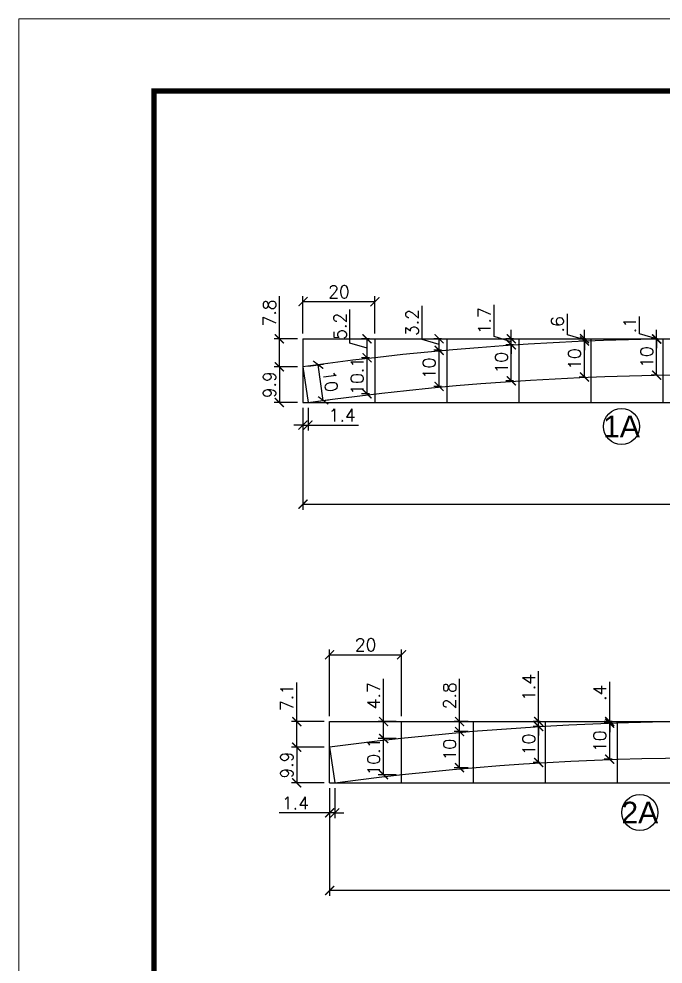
# Model space of a CAD drawing. Extents: x 2582 to 128055, y -26396 to 2611.
# Drawn here: x 2582 to 2940, y -2899 to -2374 of the extents above; entities that cross this region are included whole.
import ezdxf
from ezdxf.enums import TextEntityAlignment as Align

# ---------------------------------------------------------------- set-up
doc = ezdxf.new("R2010")
doc.units = 0
doc.header["$PDMODE"] = 35
doc.linetypes.add('DASHED', pattern=[0.75, 0.5, -0.25])
for name, color, linetype in [('220', 4, 'Continuous'), ('COTA', 241, 'Continuous'), ('Painéis', 200, 'Continuous'), ('Romaneio', 10, 'Continuous')]:
    doc.layers.add(name, color=color, linetype=linetype)
doc.layers.add('Folhas', color=255, linetype='Continuous', lineweight=9)
doc.layers.add('SARRAFO DE PRESSAO', color=251, linetype='DASHED', lineweight=9)
doc.styles.add('ARIAL', font='arial.ttf')
doc.styles.add('Romans', font='romans.shx')
doc.dimstyles.new('Cota Seção (2x)', dxfattribs={"dimtxt": 7, "dimasz": 5, "dimexe": 3, "dimexo": 3, "dimgap": 2, "dimtad": 3, "dimdec": 1, "dimlfac": 0.5, "dimzin": 12, "dimdsep": 46, "dimtxsty": 'Romans', "dimblk": 'ARCHTICK', "dimcen": 0, "dimclrd": 4, "dimclre": 4, "dimclrt": 1, "dimadec": 1, "dimazin": 3, "dimtfac": 1, "dimtdec": 1, "dimtmove": 0, "dimatfit": 3, "dimldrblk": 'OBLIQUE', "dimfxl": 1, "dimtolj": 1, "dimtzin": 12, "dimarcsym": 0})

# ---------------------------------------------------------------- blocks, each defined once
blk = doc.blocks.new('9999999999')
at = {"layer": 'Folhas'}
blk.add_lwpolyline([(98138.98, 34190.21), (99623.98, 34190.21), (99623.98, 35240.21), (98138.98, 35240.21)], close=True, dxfattribs=at)
at = {"layer": 'Folhas', "color": 30, "const_width": 3}
blk.add_lwpolyline([(98213.98, 34230.21), (99583.98, 34230.21), (99583.98, 35200.21), (98213.98, 35200.21)], close=True, dxfattribs=at)
blk = doc.blocks.new('_ArchTick')
at = {"color": 0, "linetype": 'ByBlock', "const_width": 0.15}
blk.add_lwpolyline([(-0.5, -0.5), (0.5, 0.5)], dxfattribs=at)
blk = doc.blocks.new('*D564')
at = {"layer": 'COTA', "color": 4, "linetype": 'ByBlock', "lineweight": -2, "transparency": 16777216}
for p, q in [((2726.38, -2552.16), (2726.38, -2528.49)), ((2736.48, -2552.16), (2723.38, -2552.16)), ((2726.38, -2567.78), (2726.38, -2552.16))]:
    blk.add_line(p, q, dxfattribs=at)
at = {"layer": 'COTA', "color": 4, "lineweight": -2, "transparency": 16777216}
blk.add_line((2736.48, -2567.78), (2723.38, -2567.78), dxfattribs=at)
at = {"layer": 'Defpoints', "color": 0, "linetype": 'ByBlock', "transparency": 16777216}
for p in [(2726.38, -2552.16), (2739.48, -2552.16), (2739.48, -2567.78)]:
    blk.add_point(p, dxfattribs=at)
at = {"layer": 'COTA', "color": 4, "linetype": 'ByBlock', "lineweight": -2, "transparency": 16777216, "xscale": 5, "yscale": 5, "zscale": 5}
for p, rotation in [((2726.38, -2552.16), 90), ((2726.38, -2567.78), 270)]:
    blk.add_blockref('_ArchTick', p, dxfattribs=dict(at, rotation=rotation))
at = {"layer": 'COTA', "color": 1, "linetype": 'ByBlock', "transparency": 16777216, "insert": (2720.88, -2537.83), "char_height": 7, "attachment_point": 5, "rotation": 90, "style": 'Romans'}
blk.add_mtext('\\A1;7.8', dxfattribs=at)
blk = doc.blocks.new('_Oblique')
at = {"color": 0, "linetype": 'ByBlock', "lineweight": -2}
blk.add_line((-0.5, -0.5), (0.5, 0.5), dxfattribs=at)
blk = doc.blocks.new('*D565')
at = {"layer": 'COTA', "color": 4, "lineweight": -2, "transparency": 16777216}
blk.add_line((2736.48, -2567.78), (2723.38, -2567.78), dxfattribs=at)
at = {"layer": 'COTA', "color": 4, "linetype": 'ByBlock', "lineweight": -2, "transparency": 16777216}
for p, q in [((2726.38, -2567.78), (2726.38, -2587.58)), ((2736.48, -2587.58), (2723.38, -2587.58))]:
    blk.add_line(p, q, dxfattribs=at)
at = {"layer": 'Defpoints', "color": 0, "linetype": 'ByBlock', "transparency": 16777216}
for p in [(2739.48, -2567.78), (2726.38, -2587.58), (2739.48, -2587.58)]:
    blk.add_point(p, dxfattribs=at)
at = {"layer": 'COTA', "color": 4, "linetype": 'ByBlock', "lineweight": -2, "transparency": 16777216, "xscale": 5, "yscale": 5, "zscale": 5}
for p, rotation in [((2726.38, -2567.78), 90), ((2726.38, -2587.58), 270)]:
    blk.add_blockref('_ArchTick', p, dxfattribs=dict(at, rotation=rotation))
at = {"layer": 'COTA', "color": 1, "linetype": 'ByBlock', "transparency": 16777216, "insert": (2720.88, -2577.68), "char_height": 7, "attachment_point": 5, "rotation": 90, "style": 'Romans'}
blk.add_mtext('\\A1;9.9', dxfattribs=at)
blk = doc.blocks.new('*D561')
at = {"layer": 'COTA', "color": 4, "linetype": 'ByBlock', "lineweight": -2, "transparency": 16777216}
for p, q in [((2742.45, -2567.36), (2750.91, -2566.17)), ((2750.72, -2586.39), (2747.94, -2566.59))]:
    blk.add_line(p, q, dxfattribs=at)
at = {"layer": 'COTA', "color": 4, "lineweight": -2, "transparency": 16777216}
blk.add_line((2745.24, -2587.16), (2753.69, -2585.98), dxfattribs=at)
at = {"layer": 'Defpoints', "color": 0, "linetype": 'ByBlock', "transparency": 16777216}
for p in [(2747.94, -2566.59), (2739.48, -2567.78), (2742.27, -2587.58)]:
    blk.add_point(p, dxfattribs=at)
at = {"layer": 'COTA', "color": 4, "linetype": 'ByBlock', "lineweight": -2, "transparency": 16777216, "xscale": 5, "yscale": 5, "zscale": 5}
for p, rotation in [((2747.94, -2566.59), 98.00719702155554), ((2750.72, -2586.39), 278.0071970215556)]:
    blk.add_blockref('_ArchTick', p, dxfattribs=dict(at, rotation=rotation))
at = {"layer": 'COTA', "color": 1, "linetype": 'ByBlock', "transparency": 16777216, "insert": (2754.78, -2575.72), "char_height": 7, "attachment_point": 5, "rotation": 278.0072, "style": 'Romans'}
blk.add_mtext('\\A1;10', dxfattribs=at)
blk = doc.blocks.new('*D540')
at = {"layer": 'COTA', "color": 4, "linetype": 'ByBlock', "lineweight": -2, "transparency": 16777216}
for p, q in [((2776.48, -2562.65), (2772.07, -2562.65)), ((2775.07, -2582.79), (2775.07, -2562.65))]:
    blk.add_line(p, q, dxfattribs=at)
at = {"layer": 'COTA', "color": 4, "lineweight": -2, "transparency": 16777216}
blk.add_line((2776.48, -2582.79), (2772.07, -2582.79), dxfattribs=at)
at = {"layer": 'Defpoints', "color": 0, "linetype": 'ByBlock', "transparency": 16777216}
for p in [(2775.07, -2562.65), (2779.48, -2562.65), (2779.48, -2582.79)]:
    blk.add_point(p, dxfattribs=at)
at = {"layer": 'COTA', "color": 4, "linetype": 'ByBlock', "lineweight": -2, "transparency": 16777216, "xscale": 5, "yscale": 5, "zscale": 5}
for p, rotation in [((2775.07, -2562.65), 90), ((2775.07, -2582.79), 270)]:
    blk.add_blockref('_ArchTick', p, dxfattribs=dict(at, rotation=rotation))
at = {"layer": 'COTA', "color": 1, "linetype": 'ByBlock', "transparency": 16777216, "insert": (2769.57, -2572.72), "char_height": 7, "attachment_point": 5, "rotation": 90, "style": 'Romans'}
blk.add_mtext('\\A1;10.1', dxfattribs=at)
blk = doc.blocks.new('*D541')
at = {"layer": 'COTA', "color": 4, "linetype": 'ByBlock', "lineweight": -2, "transparency": 16777216}
for p, q in [((2765.57, -2554.56), (2765.57, -2535.89)), ((2775.07, -2557.41), (2765.57, -2554.56)), ((2776.48, -2552.16), (2772.07, -2552.16)), ((2775.07, -2562.65), (2775.07, -2552.16))]:
    blk.add_line(p, q, dxfattribs=at)
at = {"layer": 'COTA', "color": 4, "lineweight": -2, "transparency": 16777216}
blk.add_line((2776.48, -2562.65), (2772.07, -2562.65), dxfattribs=at)
at = {"layer": 'Defpoints', "color": 0, "linetype": 'ByBlock', "transparency": 16777216}
for p in [(2775.07, -2552.16), (2779.48, -2552.16), (2779.48, -2562.65)]:
    blk.add_point(p, dxfattribs=at)
at = {"layer": 'COTA', "color": 4, "linetype": 'ByBlock', "lineweight": -2, "transparency": 16777216, "xscale": 5, "yscale": 5, "zscale": 5}
for p, rotation in [((2775.07, -2552.16), 90), ((2775.07, -2562.65), 270)]:
    blk.add_blockref('_ArchTick', p, dxfattribs=dict(at, rotation=rotation))
at = {"layer": 'COTA', "color": 1, "linetype": 'ByBlock', "transparency": 16777216, "insert": (2760.07, -2545.22), "char_height": 7, "attachment_point": 5, "rotation": 90, "style": 'Romans'}
blk.add_mtext('\\A1;5.2', dxfattribs=at)
blk = doc.blocks.new('*D542')
at = {"layer": 'COTA', "color": 4, "linetype": 'ByBlock', "lineweight": -2, "transparency": 16777216}
for p, q in [((2816.48, -2558.55), (2812.12, -2558.55)), ((2815.12, -2578.64), (2815.12, -2558.55))]:
    blk.add_line(p, q, dxfattribs=at)
at = {"layer": 'COTA', "color": 4, "lineweight": -2, "transparency": 16777216}
blk.add_line((2816.48, -2578.64), (2812.12, -2578.64), dxfattribs=at)
at = {"layer": 'Defpoints', "color": 0, "linetype": 'ByBlock', "transparency": 16777216}
for p in [(2815.12, -2558.55), (2819.48, -2558.55), (2819.48, -2578.64)]:
    blk.add_point(p, dxfattribs=at)
at = {"layer": 'COTA', "color": 4, "linetype": 'ByBlock', "lineweight": -2, "transparency": 16777216, "xscale": 5, "yscale": 5, "zscale": 5}
for p, rotation in [((2815.12, -2558.55), 90), ((2815.12, -2578.64), 270)]:
    blk.add_blockref('_ArchTick', p, dxfattribs=dict(at, rotation=rotation))
at = {"layer": 'COTA', "color": 1, "linetype": 'ByBlock', "transparency": 16777216, "insert": (2809.62, -2568.6), "char_height": 7, "attachment_point": 5, "rotation": 90, "style": 'Romans'}
blk.add_mtext('\\A1;10', dxfattribs=at)
blk = doc.blocks.new('*D543')
at = {"layer": 'COTA', "color": 4, "linetype": 'ByBlock', "lineweight": -2, "transparency": 16777216}
for p, q in [((2805.62, -2552.51), (2805.62, -2533.84)), ((2815.12, -2555.36), (2805.62, -2552.51)), ((2816.48, -2552.16), (2812.12, -2552.16)), ((2815.12, -2558.55), (2815.12, -2552.16))]:
    blk.add_line(p, q, dxfattribs=at)
at = {"layer": 'COTA', "color": 4, "lineweight": -2, "transparency": 16777216}
blk.add_line((2816.48, -2558.55), (2812.12, -2558.55), dxfattribs=at)
at = {"layer": 'Defpoints', "color": 0, "linetype": 'ByBlock', "transparency": 16777216}
for p in [(2815.12, -2552.16), (2819.48, -2552.16), (2819.48, -2558.55)]:
    blk.add_point(p, dxfattribs=at)
at = {"layer": 'COTA', "color": 4, "linetype": 'ByBlock', "lineweight": -2, "transparency": 16777216, "xscale": 5, "yscale": 5, "zscale": 5}
for p, rotation in [((2815.12, -2552.16), 90), ((2815.12, -2558.55), 270)]:
    blk.add_blockref('_ArchTick', p, dxfattribs=dict(at, rotation=rotation))
at = {"layer": 'COTA', "color": 1, "linetype": 'ByBlock', "transparency": 16777216, "insert": (2800.12, -2543.17), "char_height": 7, "attachment_point": 5, "rotation": 90, "style": 'Romans'}
blk.add_mtext('\\A1;3.2', dxfattribs=at)
blk = doc.blocks.new('*D544')
at = {"layer": 'COTA', "color": 4, "linetype": 'ByBlock', "lineweight": -2, "transparency": 16777216}
for p, q in [((2856.48, -2555.47), (2852.23, -2555.47)), ((2855.23, -2575.51), (2855.23, -2555.47))]:
    blk.add_line(p, q, dxfattribs=at)
at = {"layer": 'COTA', "color": 4, "lineweight": -2, "transparency": 16777216}
blk.add_line((2856.48, -2575.51), (2852.23, -2575.51), dxfattribs=at)
at = {"layer": 'Defpoints', "color": 0, "linetype": 'ByBlock', "transparency": 16777216}
for p in [(2855.23, -2555.47), (2859.48, -2555.47), (2859.48, -2575.51)]:
    blk.add_point(p, dxfattribs=at)
at = {"layer": 'COTA', "color": 4, "linetype": 'ByBlock', "lineweight": -2, "transparency": 16777216, "xscale": 5, "yscale": 5, "zscale": 5}
for p, rotation in [((2855.23, -2555.47), 90), ((2855.23, -2575.51), 270)]:
    blk.add_blockref('_ArchTick', p, dxfattribs=dict(at, rotation=rotation))
at = {"layer": 'COTA', "color": 1, "linetype": 'ByBlock', "transparency": 16777216, "insert": (2849.73, -2565.49), "char_height": 7, "attachment_point": 5, "rotation": 90, "style": 'Romans'}
blk.add_mtext('\\A1;10', dxfattribs=at)
blk = doc.blocks.new('*D545')
at = {"layer": 'COTA', "color": 4, "linetype": 'ByBlock', "lineweight": -2, "transparency": 16777216}
for p, q in [((2845.73, -2550.96), (2845.73, -2533.3)), ((2855.23, -2553.81), (2845.73, -2550.96)), ((2855.23, -2552.16), (2855.23, -2547.16)), ((2856.48, -2552.16), (2852.23, -2552.16)), ((2855.23, -2555.47), (2855.23, -2552.16)), ((2855.23, -2555.47), (2855.23, -2552.16)), ((2855.23, -2555.47), (2855.23, -2560.47))]:
    blk.add_line(p, q, dxfattribs=at)
at = {"layer": 'COTA', "color": 4, "lineweight": -2, "transparency": 16777216}
blk.add_line((2856.48, -2555.47), (2852.23, -2555.47), dxfattribs=at)
at = {"layer": 'Defpoints', "color": 0, "linetype": 'ByBlock', "transparency": 16777216}
for p in [(2855.23, -2552.16), (2859.48, -2552.16), (2859.48, -2555.47)]:
    blk.add_point(p, dxfattribs=at)
at = {"layer": 'COTA', "color": 4, "linetype": 'ByBlock', "lineweight": -2, "transparency": 16777216, "xscale": 5, "yscale": 5, "zscale": 5}
for p, rotation in [((2855.23, -2552.16), 270), ((2855.23, -2555.47), 90)]:
    blk.add_blockref('_ArchTick', p, dxfattribs=dict(at, rotation=rotation))
at = {"layer": 'COTA', "color": 1, "linetype": 'ByBlock', "transparency": 16777216, "insert": (2840.23, -2542.13), "char_height": 7, "attachment_point": 5, "rotation": 90, "style": 'Romans'}
blk.add_mtext('\\A1;1.7', dxfattribs=at)
blk = doc.blocks.new('*D546')
at = {"layer": 'COTA', "color": 4, "linetype": 'ByBlock', "lineweight": -2, "transparency": 16777216}
for p, q in [((2896.48, -2553.39), (2892.9, -2553.39)), ((2895.9, -2573.41), (2895.9, -2553.39))]:
    blk.add_line(p, q, dxfattribs=at)
at = {"layer": 'COTA', "color": 4, "lineweight": -2, "transparency": 16777216}
blk.add_line((2896.48, -2573.41), (2892.9, -2573.41), dxfattribs=at)
at = {"layer": 'Defpoints', "color": 0, "linetype": 'ByBlock', "transparency": 16777216}
for p in [(2895.9, -2553.39), (2899.48, -2553.39), (2899.48, -2573.41)]:
    blk.add_point(p, dxfattribs=at)
at = {"layer": 'COTA', "color": 4, "linetype": 'ByBlock', "lineweight": -2, "transparency": 16777216, "xscale": 5, "yscale": 5, "zscale": 5}
for p, rotation in [((2895.9, -2553.39), 90), ((2895.9, -2573.41), 270)]:
    blk.add_blockref('_ArchTick', p, dxfattribs=dict(at, rotation=rotation))
at = {"layer": 'COTA', "color": 1, "linetype": 'ByBlock', "transparency": 16777216, "insert": (2890.4, -2563.4), "char_height": 7, "attachment_point": 5, "rotation": 90, "style": 'Romans'}
blk.add_mtext('\\A1;10', dxfattribs=at)
blk = doc.blocks.new('*D547')
at = {"layer": 'COTA', "color": 4, "linetype": 'ByBlock', "lineweight": -2, "transparency": 16777216}
for p, q in [((2886.4, -2549.93), (2886.4, -2538.26)), ((2895.9, -2552.78), (2886.4, -2549.93)), ((2895.9, -2552.16), (2895.9, -2547.16)), ((2896.48, -2552.16), (2892.9, -2552.16)), ((2895.9, -2553.39), (2895.9, -2552.16)), ((2895.9, -2553.39), (2895.9, -2552.16)), ((2895.9, -2553.39), (2895.9, -2558.39))]:
    blk.add_line(p, q, dxfattribs=at)
at = {"layer": 'COTA', "color": 4, "lineweight": -2, "transparency": 16777216}
blk.add_line((2896.48, -2553.39), (2892.9, -2553.39), dxfattribs=at)
at = {"layer": 'Defpoints', "color": 0, "linetype": 'ByBlock', "transparency": 16777216}
for p in [(2895.9, -2552.16), (2899.48, -2552.16), (2899.48, -2553.39)]:
    blk.add_point(p, dxfattribs=at)
at = {"layer": 'COTA', "color": 4, "linetype": 'ByBlock', "lineweight": -2, "transparency": 16777216, "xscale": 5, "yscale": 5, "zscale": 5}
for p, rotation in [((2895.9, -2552.16), 270), ((2895.9, -2553.39), 90)]:
    blk.add_blockref('_ArchTick', p, dxfattribs=dict(at, rotation=rotation))
at = {"layer": 'COTA', "color": 1, "linetype": 'ByBlock', "transparency": 16777216, "insert": (2880.9, -2544.09), "char_height": 7, "attachment_point": 5, "rotation": 90, "style": 'Romans'}
blk.add_mtext('\\A1;.6', dxfattribs=at)
blk = doc.blocks.new('*D548')
at = {"layer": 'COTA', "color": 4, "linetype": 'ByBlock', "lineweight": -2, "transparency": 16777216}
for p, q in [((2936.48, -2552.32), (2932.98, -2552.32)), ((2935.98, -2572.32), (2935.98, -2552.32))]:
    blk.add_line(p, q, dxfattribs=at)
at = {"layer": 'COTA', "color": 4, "lineweight": -2, "transparency": 16777216}
blk.add_line((2936.48, -2572.32), (2932.98, -2572.32), dxfattribs=at)
at = {"layer": 'Defpoints', "color": 0, "linetype": 'ByBlock', "transparency": 16777216}
for p in [(2935.98, -2552.32), (2939.48, -2552.32), (2939.48, -2572.32)]:
    blk.add_point(p, dxfattribs=at)
at = {"layer": 'COTA', "color": 4, "linetype": 'ByBlock', "lineweight": -2, "transparency": 16777216, "xscale": 5, "yscale": 5, "zscale": 5}
for p, rotation in [((2935.98, -2552.32), 90), ((2935.98, -2572.32), 270)]:
    blk.add_blockref('_ArchTick', p, dxfattribs=dict(at, rotation=rotation))
at = {"layer": 'COTA', "color": 1, "linetype": 'ByBlock', "transparency": 16777216, "insert": (2930.48, -2562.32), "char_height": 7, "attachment_point": 5, "rotation": 90, "style": 'Romans'}
blk.add_mtext('\\A1;10', dxfattribs=at)
blk = doc.blocks.new('*D549')
at = {"layer": 'COTA', "color": 4, "linetype": 'ByBlock', "lineweight": -2, "transparency": 16777216}
for p, q in [((2926.48, -2549.39), (2926.48, -2539.72)), ((2935.98, -2552.24), (2926.48, -2549.39)), ((2935.98, -2552.16), (2935.98, -2547.16)), ((2936.48, -2552.16), (2932.98, -2552.16)), ((2935.98, -2552.32), (2935.98, -2552.16)), ((2935.98, -2552.32), (2935.98, -2552.16)), ((2935.98, -2552.32), (2935.98, -2557.32))]:
    blk.add_line(p, q, dxfattribs=at)
at = {"layer": 'COTA', "color": 4, "lineweight": -2, "transparency": 16777216}
blk.add_line((2936.48, -2552.32), (2932.98, -2552.32), dxfattribs=at)
at = {"layer": 'Defpoints', "color": 0, "linetype": 'ByBlock', "transparency": 16777216}
for p in [(2935.98, -2552.16), (2939.48, -2552.16), (2939.48, -2552.32)]:
    blk.add_point(p, dxfattribs=at)
at = {"layer": 'COTA', "color": 4, "linetype": 'ByBlock', "lineweight": -2, "transparency": 16777216, "xscale": 5, "yscale": 5, "zscale": 5}
for p, rotation in [((2935.98, -2552.16), 270), ((2935.98, -2552.32), 90)]:
    blk.add_blockref('_ArchTick', p, dxfattribs=dict(at, rotation=rotation))
at = {"layer": 'COTA', "color": 1, "linetype": 'ByBlock', "transparency": 16777216, "insert": (2920.98, -2544.56), "char_height": 7, "attachment_point": 5, "rotation": 90, "style": 'Romans'}
blk.add_mtext('\\A1;.1', dxfattribs=at)
blk = doc.blocks.new('*D559')
at = {"layer": 'COTA', "color": 4, "lineweight": -2, "transparency": 16777216}
blk.add_line((2739.48, -2549.16), (2739.48, -2528.53), dxfattribs=at)
at = {"layer": 'COTA', "color": 4, "linetype": 'ByBlock', "lineweight": -2, "transparency": 16777216}
for p, q in [((2779.48, -2549.16), (2779.48, -2528.53)), ((2739.48, -2531.53), (2779.48, -2531.53))]:
    blk.add_line(p, q, dxfattribs=at)
at = {"layer": 'Defpoints', "color": 0, "linetype": 'ByBlock', "transparency": 16777216}
for p in [(2779.48, -2531.53), (2739.48, -2552.16), (2779.48, -2552.16)]:
    blk.add_point(p, dxfattribs=at)
at = {"layer": 'COTA', "color": 4, "linetype": 'ByBlock', "lineweight": -2, "transparency": 16777216, "xscale": 5, "yscale": 5, "zscale": 5, "rotation": 180}
blk.add_blockref('_ArchTick', (2739.48, -2531.53), dxfattribs=at)
at = {"layer": 'COTA', "color": 4, "linetype": 'ByBlock', "lineweight": -2, "transparency": 16777216, "xscale": 5, "yscale": 5, "zscale": 5}
blk.add_blockref('_ArchTick', (2779.48, -2531.53), dxfattribs=at)
at = {"layer": 'COTA', "color": 1, "linetype": 'ByBlock', "transparency": 16777216, "insert": (2759.48, -2526.03), "char_height": 7, "attachment_point": 5, "style": 'Romans'}
blk.add_mtext('\\A1;20', dxfattribs=at)
blk = doc.blocks.new('*D537')
at = {"layer": 'COTA', "color": 4, "lineweight": -2, "transparency": 16777216}
blk.add_line((2739.48, -2590.58), (2739.48, -2647.07), dxfattribs=at)
at = {"layer": 'COTA', "color": 4, "linetype": 'ByBlock', "lineweight": -2, "transparency": 16777216}
for p, q in [((3184.96, -2590.58), (3184.96, -2647.07)), ((2739.48, -2644.07), (3184.96, -2644.07))]:
    blk.add_line(p, q, dxfattribs=at)
at = {"layer": 'Defpoints', "color": 0, "linetype": 'ByBlock', "transparency": 16777216}
for p in [(2739.48, -2587.58), (3184.96, -2587.58), (3184.96, -2644.07)]:
    blk.add_point(p, dxfattribs=at)
at = {"layer": 'COTA', "color": 4, "linetype": 'ByBlock', "lineweight": -2, "transparency": 16777216, "xscale": 5, "yscale": 5, "zscale": 5, "rotation": 180}
blk.add_blockref('_ArchTick', (2739.48, -2644.07), dxfattribs=at)
at = {"layer": 'COTA', "color": 4, "linetype": 'ByBlock', "lineweight": -2, "transparency": 16777216, "xscale": 5, "yscale": 5, "zscale": 5}
blk.add_blockref('_ArchTick', (3184.96, -2644.07), dxfattribs=at)
at = {"layer": 'COTA', "color": 1, "linetype": 'ByBlock', "transparency": 16777216, "insert": (2962.22, -2638.57), "char_height": 7, "attachment_point": 5, "style": 'Romans'}
blk.add_mtext('\\A1;222.7', dxfattribs=at)
blk = doc.blocks.new('*D539')
at = {"layer": 'COTA', "color": 4, "lineweight": -2, "transparency": 16777216}
blk.add_line((2739.48, -2590.58), (2739.48, -2603.05), dxfattribs=at)
at = {"layer": 'COTA', "color": 4, "linetype": 'ByBlock', "lineweight": -2, "transparency": 16777216}
for p, q in [((2742.27, -2590.58), (2742.27, -2603.05)), ((2739.48, -2600.05), (2734.48, -2600.05)), ((2739.48, -2600.05), (2742.27, -2600.05)), ((2742.27, -2600.05), (2770.27, -2600.05))]:
    blk.add_line(p, q, dxfattribs=at)
at = {"layer": 'Defpoints', "color": 0, "linetype": 'ByBlock', "transparency": 16777216}
for p in [(2739.48, -2587.58), (2742.27, -2587.58), (2742.27, -2600.05)]:
    blk.add_point(p, dxfattribs=at)
at = {"layer": 'COTA', "color": 4, "linetype": 'ByBlock', "lineweight": -2, "transparency": 16777216, "xscale": 5, "yscale": 5, "zscale": 5}
blk.add_blockref('_ArchTick', (2739.48, -2600.05), dxfattribs=at)
at = {"layer": 'COTA', "color": 4, "linetype": 'ByBlock', "lineweight": -2, "transparency": 16777216, "xscale": 5, "yscale": 5, "zscale": 5, "rotation": 180}
blk.add_blockref('_ArchTick', (2742.27, -2600.05), dxfattribs=at)
at = {"layer": 'COTA', "color": 1, "linetype": 'ByBlock', "transparency": 16777216, "insert": (2761.27, -2594.55), "char_height": 7, "attachment_point": 5, "style": 'Romans'}
blk.add_mtext('\\A1;1.4', dxfattribs=at)
blk = doc.blocks.new('*D572')
at = {"layer": '220', "color": 4, "lineweight": -2, "transparency": 16777216}
for p, q in [((2754.27, -2761.78), (2754.27, -2724.65)), ((2794.27, -2761.78), (2794.27, -2724.65)), ((2754.27, -2727.65), (2794.27, -2727.65))]:
    blk.add_line(p, q, dxfattribs=at)
at = {"layer": 'Defpoints', "color": 0, "transparency": 16777216}
for p in [(2794.27, -2727.65), (2754.27, -2764.78), (2794.27, -2764.78)]:
    blk.add_point(p, dxfattribs=at)
at = {"layer": '220', "color": 4, "lineweight": -2, "transparency": 16777216, "xscale": 5, "yscale": 5, "zscale": 5, "rotation": 180}
blk.add_blockref('_ArchTick', (2754.27, -2727.65), dxfattribs=at)
at = {"layer": '220', "color": 4, "lineweight": -2, "transparency": 16777216, "xscale": 5, "yscale": 5, "zscale": 5}
blk.add_blockref('_ArchTick', (2794.27, -2727.65), dxfattribs=at)
at = {"layer": '220', "color": 1, "transparency": 16777216, "insert": (2774.27, -2722.15), "char_height": 7, "attachment_point": 5, "style": 'Romans'}
blk.add_mtext('\\A1;20', dxfattribs=at)
blk = doc.blocks.new('*D575')
at = {"layer": '220', "color": 4, "lineweight": -2, "transparency": 16777216}
for p, q in [((2784.25, -2764.78), (2784.25, -2741.12)), ((2791.27, -2764.78), (2781.25, -2764.78)), ((2784.25, -2774.16), (2784.25, -2764.78)), ((2791.27, -2774.16), (2781.25, -2774.16))]:
    blk.add_line(p, q, dxfattribs=at)
at = {"layer": 'Defpoints', "color": 0, "transparency": 16777216}
for p in [(2784.25, -2764.78), (2794.27, -2764.78), (2794.27, -2774.16)]:
    blk.add_point(p, dxfattribs=at)
at = {"layer": '220', "color": 4, "lineweight": -2, "transparency": 16777216, "xscale": 5, "yscale": 5, "zscale": 5}
for p, rotation in [((2784.25, -2764.78), 90), ((2784.25, -2774.16), 270)]:
    blk.add_blockref('_ArchTick', p, dxfattribs=dict(at, rotation=rotation))
at = {"layer": '220', "color": 1, "transparency": 16777216, "insert": (2778.75, -2750.45), "char_height": 7, "attachment_point": 5, "rotation": 90, "style": 'Romans'}
blk.add_mtext('\\A1;4.7', dxfattribs=at)
blk = doc.blocks.new('*D576')
at = {"layer": '220', "color": 4, "lineweight": -2, "transparency": 16777216}
for p, q in [((2826.47, -2764.78), (2826.47, -2741.12)), ((2831.27, -2764.78), (2823.47, -2764.78)), ((2826.47, -2770.32), (2826.47, -2764.78)), ((2831.27, -2770.32), (2823.47, -2770.32))]:
    blk.add_line(p, q, dxfattribs=at)
at = {"layer": 'Defpoints', "color": 0, "transparency": 16777216}
for p in [(2826.47, -2764.78), (2834.27, -2764.78), (2834.27, -2770.32)]:
    blk.add_point(p, dxfattribs=at)
at = {"layer": '220', "color": 4, "lineweight": -2, "transparency": 16777216, "xscale": 5, "yscale": 5, "zscale": 5}
for p, rotation in [((2826.47, -2764.78), 90), ((2826.47, -2770.32), 270)]:
    blk.add_blockref('_ArchTick', p, dxfattribs=dict(at, rotation=rotation))
at = {"layer": '220', "color": 1, "transparency": 16777216, "insert": (2820.97, -2750.45), "char_height": 7, "attachment_point": 5, "rotation": 90, "style": 'Romans'}
blk.add_mtext('\\A1;2.8', dxfattribs=at)
blk = doc.blocks.new('*D577')
at = {"layer": '220', "color": 4, "lineweight": -2, "transparency": 16777216}
for p, q in [((2870.41, -2764.78), (2870.41, -2736.78)), ((2871.27, -2764.78), (2867.41, -2764.78)), ((2870.41, -2767.49), (2870.41, -2764.78)), ((2871.27, -2767.49), (2867.41, -2767.49)), ((2870.41, -2767.49), (2870.41, -2772.49))]:
    blk.add_line(p, q, dxfattribs=at)
at = {"layer": 'Defpoints', "color": 0, "transparency": 16777216}
for p in [(2870.41, -2764.78), (2874.27, -2764.78), (2874.27, -2767.49)]:
    blk.add_point(p, dxfattribs=at)
at = {"layer": '220', "color": 4, "lineweight": -2, "transparency": 16777216, "xscale": 5, "yscale": 5, "zscale": 5}
for p, rotation in [((2870.41, -2764.78), 270), ((2870.41, -2767.49), 90)]:
    blk.add_blockref('_ArchTick', p, dxfattribs=dict(at, rotation=rotation))
at = {"layer": '220', "color": 1, "transparency": 16777216, "insert": (2864.91, -2745.78), "char_height": 7, "attachment_point": 5, "rotation": 90, "style": 'Romans'}
blk.add_mtext('\\A1;1.4', dxfattribs=at)
blk = doc.blocks.new('*D578')
at = {"layer": '220', "color": 4, "lineweight": -2, "transparency": 16777216}
for p, q in [((2909.91, -2764.78), (2909.91, -2742.78)), ((2911.27, -2764.78), (2906.91, -2764.78)), ((2911.27, -2765.66), (2906.91, -2765.66)), ((2909.91, -2765.66), (2909.91, -2764.78)), ((2909.91, -2765.66), (2909.91, -2770.66))]:
    blk.add_line(p, q, dxfattribs=at)
at = {"layer": 'Defpoints', "color": 0, "transparency": 16777216}
for p in [(2909.91, -2764.78), (2914.27, -2764.78), (2914.27, -2765.66)]:
    blk.add_point(p, dxfattribs=at)
at = {"layer": '220', "color": 4, "lineweight": -2, "transparency": 16777216, "xscale": 5, "yscale": 5, "zscale": 5}
for p, rotation in [((2909.91, -2764.78), 270), ((2909.91, -2765.66), 90)]:
    blk.add_blockref('_ArchTick', p, dxfattribs=dict(at, rotation=rotation))
at = {"layer": '220', "color": 1, "transparency": 16777216, "insert": (2904.41, -2748.78), "char_height": 7, "attachment_point": 5, "rotation": 90, "style": 'Romans'}
blk.add_mtext('\\A1;.4', dxfattribs=at)
blk = doc.blocks.new('*D585')
at = {"layer": '220', "color": 4, "lineweight": -2, "transparency": 16777216}
for p, q in [((2791.27, -2774.16), (2781.25, -2774.16)), ((2784.25, -2794.28), (2784.25, -2774.16)), ((2791.27, -2794.28), (2781.25, -2794.28))]:
    blk.add_line(p, q, dxfattribs=at)
at = {"layer": 'Defpoints', "color": 0, "transparency": 16777216}
for p in [(2784.25, -2774.16), (2794.27, -2774.16), (2794.27, -2794.28)]:
    blk.add_point(p, dxfattribs=at)
at = {"layer": '220', "color": 4, "lineweight": -2, "transparency": 16777216, "xscale": 5, "yscale": 5, "zscale": 5}
for p, rotation in [((2784.25, -2774.16), 90), ((2784.25, -2794.28), 270)]:
    blk.add_blockref('_ArchTick', p, dxfattribs=dict(at, rotation=rotation))
at = {"layer": '220', "color": 1, "transparency": 16777216, "insert": (2778.75, -2784.22), "char_height": 7, "attachment_point": 5, "rotation": 90, "style": 'Romans'}
blk.add_mtext('\\A1;10.1', dxfattribs=at)
blk = doc.blocks.new('*D586')
at = {"layer": '220', "color": 4, "lineweight": -2, "transparency": 16777216}
for p, q in [((2831.27, -2770.32), (2823.47, -2770.32)), ((2826.47, -2790.39), (2826.47, -2770.32)), ((2831.27, -2790.39), (2823.47, -2790.39))]:
    blk.add_line(p, q, dxfattribs=at)
at = {"layer": 'Defpoints', "color": 0, "transparency": 16777216}
for p in [(2826.47, -2770.32), (2834.27, -2770.32), (2834.27, -2790.39)]:
    blk.add_point(p, dxfattribs=at)
at = {"layer": '220', "color": 4, "lineweight": -2, "transparency": 16777216, "xscale": 5, "yscale": 5, "zscale": 5}
for p, rotation in [((2826.47, -2770.32), 90), ((2826.47, -2790.39), 270)]:
    blk.add_blockref('_ArchTick', p, dxfattribs=dict(at, rotation=rotation))
at = {"layer": '220', "color": 1, "transparency": 16777216, "insert": (2820.97, -2780.35), "char_height": 7, "attachment_point": 5, "rotation": 90, "style": 'Romans'}
blk.add_mtext('\\A1;10', dxfattribs=at)
blk = doc.blocks.new('*D587')
at = {"layer": '220', "color": 4, "lineweight": -2, "transparency": 16777216}
for p, q in [((2871.27, -2767.49), (2867.41, -2767.49)), ((2870.41, -2787.52), (2870.41, -2767.49)), ((2871.27, -2787.52), (2867.41, -2787.52))]:
    blk.add_line(p, q, dxfattribs=at)
at = {"layer": 'Defpoints', "color": 0, "transparency": 16777216}
for p in [(2870.41, -2767.49), (2874.27, -2767.49), (2874.27, -2787.52)]:
    blk.add_point(p, dxfattribs=at)
at = {"layer": '220', "color": 4, "lineweight": -2, "transparency": 16777216, "xscale": 5, "yscale": 5, "zscale": 5}
for p, rotation in [((2870.41, -2767.49), 90), ((2870.41, -2787.52), 270)]:
    blk.add_blockref('_ArchTick', p, dxfattribs=dict(at, rotation=rotation))
at = {"layer": '220', "color": 1, "transparency": 16777216, "insert": (2864.91, -2777.5), "char_height": 7, "attachment_point": 5, "rotation": 90, "style": 'Romans'}
blk.add_mtext('\\A1;10', dxfattribs=at)
blk = doc.blocks.new('*D588')
at = {"layer": '220', "color": 4, "lineweight": -2, "transparency": 16777216}
for p, q in [((2911.27, -2765.66), (2906.91, -2765.66)), ((2909.91, -2785.67), (2909.91, -2765.66)), ((2911.27, -2785.67), (2906.91, -2785.67))]:
    blk.add_line(p, q, dxfattribs=at)
at = {"layer": 'Defpoints', "color": 0, "transparency": 16777216}
for p in [(2909.91, -2765.66), (2914.27, -2765.66), (2914.27, -2785.67)]:
    blk.add_point(p, dxfattribs=at)
at = {"layer": '220', "color": 4, "lineweight": -2, "transparency": 16777216, "xscale": 5, "yscale": 5, "zscale": 5}
for p, rotation in [((2909.91, -2765.66), 90), ((2909.91, -2785.67), 270)]:
    blk.add_blockref('_ArchTick', p, dxfattribs=dict(at, rotation=rotation))
at = {"layer": '220', "color": 1, "transparency": 16777216, "insert": (2904.41, -2775.67), "char_height": 7, "attachment_point": 5, "rotation": 90, "style": 'Romans'}
blk.add_mtext('\\A1;10', dxfattribs=at)
blk = doc.blocks.new('*D599')
at = {"layer": '220', "color": 4, "lineweight": -2, "transparency": 16777216}
for p, q in [((2754.27, -2801.82), (2754.27, -2818.5)), ((2757.15, -2801.82), (2757.15, -2818.5)), ((2754.27, -2815.5), (2726.27, -2815.5)), ((2757.15, -2815.5), (2754.27, -2815.5)), ((2757.15, -2815.5), (2762.15, -2815.5))]:
    blk.add_line(p, q, dxfattribs=at)
at = {"layer": 'Defpoints', "color": 0, "transparency": 16777216}
for p in [(2754.27, -2798.82), (2757.15, -2798.82), (2754.27, -2815.5)]:
    blk.add_point(p, dxfattribs=at)
at = {"layer": '220', "color": 4, "lineweight": -2, "transparency": 16777216, "xscale": 5, "yscale": 5, "zscale": 5}
blk.add_blockref('_ArchTick', (2754.27, -2815.5), dxfattribs=at)
at = {"layer": '220', "color": 4, "lineweight": -2, "transparency": 16777216, "xscale": 5, "yscale": 5, "zscale": 5, "rotation": 180}
blk.add_blockref('_ArchTick', (2757.15, -2815.5), dxfattribs=at)
at = {"layer": '220', "color": 1, "transparency": 16777216, "insert": (2735.27, -2810), "char_height": 7, "attachment_point": 5, "style": 'Romans'}
blk.add_mtext('\\A1;1.4', dxfattribs=at)
blk = doc.blocks.new('*D600')
at = {"layer": '220', "color": 4, "lineweight": -2, "transparency": 16777216}
for p, q in [((2754.27, -2801.82), (2754.27, -2861.59)), ((3179.87, -2801.82), (3179.87, -2861.59)), ((3179.87, -2858.59), (2754.27, -2858.59))]:
    blk.add_line(p, q, dxfattribs=at)
at = {"layer": 'Defpoints', "color": 0, "transparency": 16777216}
for p in [(2754.27, -2798.82), (3179.87, -2798.82), (2754.27, -2858.59)]:
    blk.add_point(p, dxfattribs=at)
at = {"layer": '220', "color": 4, "lineweight": -2, "transparency": 16777216, "xscale": 5, "yscale": 5, "zscale": 5, "rotation": 180}
blk.add_blockref('_ArchTick', (2754.27, -2858.59), dxfattribs=at)
at = {"layer": '220', "color": 4, "lineweight": -2, "transparency": 16777216, "xscale": 5, "yscale": 5, "zscale": 5}
blk.add_blockref('_ArchTick', (3179.87, -2858.59), dxfattribs=at)
at = {"layer": '220', "color": 1, "transparency": 16777216, "insert": (2967.07, -2853.09), "char_height": 7, "attachment_point": 5, "style": 'Romans'}
blk.add_mtext('\\A1;212.8', dxfattribs=at)
blk = doc.blocks.new('*D601')
at = {"layer": '220', "color": 4, "lineweight": -2, "transparency": 16777216}
for p, q in [((2736.01, -2764.78), (2736.01, -2743.12)), ((2751.27, -2764.78), (2733.01, -2764.78)), ((2736.01, -2779.02), (2736.01, -2764.78)), ((2751.27, -2779.02), (2733.01, -2779.02))]:
    blk.add_line(p, q, dxfattribs=at)
at = {"layer": 'Defpoints', "color": 0, "transparency": 16777216}
for p in [(2736.01, -2764.78), (2754.27, -2764.78), (2754.27, -2779.02)]:
    blk.add_point(p, dxfattribs=at)
at = {"layer": '220', "color": 4, "lineweight": -2, "transparency": 16777216, "xscale": 5, "yscale": 5, "zscale": 5}
for p, rotation in [((2736.01, -2764.78), 90), ((2736.01, -2779.02), 270)]:
    blk.add_blockref('_ArchTick', p, dxfattribs=dict(at, rotation=rotation))
at = {"layer": '220', "color": 1, "transparency": 16777216, "insert": (2730.51, -2751.45), "char_height": 7, "attachment_point": 5, "rotation": 90, "style": 'Romans'}
blk.add_mtext('\\A1;7.1', dxfattribs=at)
blk = doc.blocks.new('*D602')
at = {"layer": '220', "color": 4, "lineweight": -2, "transparency": 16777216}
for p, q in [((2751.27, -2779.02), (2733.01, -2779.02)), ((2736.01, -2779.02), (2736.01, -2798.82)), ((2751.27, -2798.82), (2733.01, -2798.82))]:
    blk.add_line(p, q, dxfattribs=at)
at = {"layer": 'Defpoints', "color": 0, "transparency": 16777216}
for p in [(2754.27, -2779.02), (2736.01, -2798.82), (2754.27, -2798.82)]:
    blk.add_point(p, dxfattribs=at)
at = {"layer": '220', "color": 4, "lineweight": -2, "transparency": 16777216, "xscale": 5, "yscale": 5, "zscale": 5}
for p, rotation in [((2736.01, -2779.02), 90), ((2736.01, -2798.82), 270)]:
    blk.add_blockref('_ArchTick', p, dxfattribs=dict(at, rotation=rotation))
at = {"layer": '220', "color": 1, "transparency": 16777216, "insert": (2730.51, -2788.92), "char_height": 7, "attachment_point": 5, "rotation": 90, "style": 'Romans'}
blk.add_mtext('\\A1;9.9', dxfattribs=at)

msp = doc.modelspace()

# ---------------------------------------------------------------- linework, layer by layer
at = {"layer": 'COTA', "linetype": 'ByBlock'}
for p, q in [((2739.48, -2552.16), (3184.96, -2552.16)), ((2739.48, -2552.16), (2739.48, -2587.58)), ((2779.48, -2552.16), (2779.48, -2587.58)), ((2819.48, -2552.16), (2819.48, -2587.58)), ((2859.48, -2552.16), (2859.48, -2587.58)), ((2899.48, -2552.16), (2899.48, -2587.58)), ((2939.48, -2552.16), (2939.48, -2587.58)), ((2739.48, -2587.58), (3184.96, -2587.58)), ((2754.27, -2764.78), (3179.87, -2764.78)), ((2754.27, -2798.82), (2754.27, -2764.78)), ((2794.27, -2798.82), (2794.27, -2764.78)), ((2834.27, -2798.82), (2834.27, -2764.78)), ((2874.27, -2798.82), (2874.27, -2764.78)), ((2914.27, -2798.82), (2914.27, -2764.78)), ((2754.27, -2798.82), (3179.87, -2798.82))]:
    msp.add_line(p, q, dxfattribs=at)
at = {"layer": 'Painéis'}
for points in [[(3182.17, -2587.58), (3184.96, -2567.78, 0.070122), (2739.48, -2567.78), (2742.27, -2587.58, -0.070123)], [(3177.21, -2798.82), (3179.87, -2778.99, 0.066837), (2754.27, -2779.02), (2757.15, -2798.82, -0.066802)]]:
    msp.add_lwpolyline(points, format="xyb", close=True, dxfattribs=at)
at = {"layer": 'Romaneio', "color": 1, "linetype": 'ByBlock'}
for centre in [(2916.44, -2600.83), (2926.61, -2815.3)]:
    msp.add_circle(centre, 10, dxfattribs=at)

# ---------------------------------------------------------------- block references
at = {"layer": 'SARRAFO DE PRESSAO', "color": 6, "linetype": 'ByBlock'}
msp.add_blockref('9999999999', (-95557.34, -37614.68), dxfattribs=at)

# ---------------------------------------------------------------- texts
at = {"layer": 'Romaneio', "color": 255, "linetype": 'ByBlock', "style": 'ARIAL'}
for s, p in [('1A', (2916.44, -2600.83)), ('2A', (2926.61, -2815.3))]:
    msp.add_text(s, height=12, dxfattribs=at).set_placement(p, align=Align.MIDDLE_CENTER)

# ---------------------------------------------------------------- dimensions: what is measured, and where the dimension line sits
at = {"layer": '220'}
for base, p1, p2, picture, middle in [((2794.27, -2727.65), (2754.27, -2764.78), (2794.27, -2764.78), '*D572', (2774.27, -2722.15)), ((2754.27, -2815.5), (2757.15, -2798.82), (2754.27, -2798.82), '*D599', (2735.27, -2810)), ((2754.27, -2858.59), (3179.87, -2798.82), (2754.27, -2798.82), '*D600', (2967.07, -2853.09))]:
    dim = msp.add_linear_dim(base=base, p1=p1, p2=p2, dimstyle='Cota Seção (2x)', dxfattribs=at)
    dim.commit()
    dim.dimension.update_dxf_attribs({"geometry": picture, "text_midpoint": middle})
for base, p1, p2, picture, middle in [((2870.41, -2764.78), (2874.27, -2767.49), (2874.27, -2764.78), '*D577', (2864.91, -2745.78)), ((2736.01, -2764.78), (2754.27, -2779.02), (2754.27, -2764.78), '*D601', (2730.51, -2751.45)), ((2784.25, -2764.78), (2794.27, -2774.16), (2794.27, -2764.78), '*D575', (2778.75, -2750.45)), ((2826.47, -2764.78), (2834.27, -2770.32), (2834.27, -2764.78), '*D576', (2820.97, -2750.45)), ((2909.91, -2764.78), (2914.27, -2765.66), (2914.27, -2764.78), '*D578', (2904.41, -2748.78)), ((2870.41, -2767.49), (2874.27, -2787.52), (2874.27, -2767.49), '*D587', (2864.91, -2777.5)), ((2909.91, -2765.66), (2914.27, -2785.67), (2914.27, -2765.66), '*D588', (2904.41, -2775.67)), ((2826.47, -2770.32), (2834.27, -2790.39), (2834.27, -2770.32), '*D586', (2820.97, -2780.35)), ((2736.01, -2798.82), (2754.27, -2779.02), (2754.27, -2798.82), '*D602', (2730.51, -2788.92))]:
    dim = msp.add_linear_dim(base=base, p1=p1, p2=p2, angle=90, dimstyle='Cota Seção (2x)', dxfattribs=at)
    dim.commit()
    dim.dimension.update_dxf_attribs({"geometry": picture, "text_midpoint": middle})
dim = msp.add_linear_dim(base=(2784.25, -2774.16), p1=(2794.27, -2794.28), p2=(2794.27, -2774.16), angle=90, dimstyle='Cota Seção (2x)', dxfattribs=at)
dim.commit()
dim.dimension.update_dxf_attribs({"geometry": '*D585', "text_midpoint": (2784.25, -2784.22), "dimtype": 160})
at = {"layer": 'COTA', "linetype": 'ByBlock'}
for base, p1, p2, picture, middle in [((2779.48, -2531.53), (2739.48, -2552.16), (2779.48, -2552.16), '*D559', (2759.48, -2526.03)), ((2742.27, -2600.05), (2739.48, -2587.58), (2742.27, -2587.58), '*D539', (2761.27, -2594.55)), ((3184.96, -2644.07), (2739.48, -2587.58), (3184.96, -2587.58), '*D537', (2962.22, -2638.57))]:
    dim = msp.add_linear_dim(base=base, p1=p1, p2=p2, dimstyle='Cota Seção (2x)', dxfattribs=at)
    dim.commit()
    dim.dimension.update_dxf_attribs({"geometry": picture, "text_midpoint": middle})
for base, p1, p2, picture, middle in [((2726.38, -2552.16), (2739.48, -2567.78), (2739.48, -2552.16), '*D564', (2720.88, -2537.83)), ((2895.9, -2553.39), (2899.48, -2573.41), (2899.48, -2553.39), '*D546', (2890.4, -2563.4)), ((2935.98, -2552.32), (2939.48, -2572.32), (2939.48, -2552.32), '*D548', (2930.48, -2562.32)), ((2815.12, -2558.55), (2819.48, -2578.64), (2819.48, -2558.55), '*D542', (2809.62, -2568.6)), ((2855.23, -2555.47), (2859.48, -2575.51), (2859.48, -2555.47), '*D544', (2849.73, -2565.49)), ((2726.38, -2587.58), (2739.48, -2567.78), (2739.48, -2587.58), '*D565', (2720.88, -2577.68))]:
    dim = msp.add_linear_dim(base=base, p1=p1, p2=p2, angle=90, dimstyle='Cota Seção (2x)', dxfattribs=at)
    dim.commit()
    dim.dimension.update_dxf_attribs({"geometry": picture, "text_midpoint": middle})
for base, p1, p2, picture, middle in [((2815.12, -2552.16), (2819.48, -2558.55), (2819.48, -2552.16), '*D543', (2800.12, -2550.51)), ((2855.23, -2552.16), (2859.48, -2555.47), (2859.48, -2552.16), '*D545', (2840.23, -2548.96)), ((2775.07, -2552.16), (2779.48, -2562.65), (2779.48, -2552.16), '*D541', (2760.07, -2552.56)), ((2895.9, -2552.16), (2899.48, -2553.39), (2899.48, -2552.16), '*D547', (2880.9, -2547.93)), ((2935.98, -2552.16), (2939.48, -2552.32), (2939.48, -2552.16), '*D549', (2920.98, -2547.39))]:
    dim = msp.add_linear_dim(base=base, p1=p1, p2=p2, angle=90, dimstyle='Cota Seção (2x)', override={"dimtmove": 1}, dxfattribs=at)
    dim.commit()
    dim.dimension.update_dxf_attribs({"geometry": picture, "text_midpoint": middle})
dim = msp.add_linear_dim(base=(2775.07, -2562.65), p1=(2779.48, -2582.79), p2=(2779.48, -2562.65), angle=90, dimstyle='Cota Seção (2x)', dxfattribs=at)
dim.commit()
dim.dimension.update_dxf_attribs({"geometry": '*D540', "text_midpoint": (2775.07, -2572.72), "dimtype": 160})
dim = msp.add_aligned_dim(p1=(2742.27, -2587.58), p2=(2739.48, -2567.78), distance=-8.54, dimstyle='Cota Seção (2x)', dxfattribs=at)
dim.commit()
dim.dimension.update_dxf_attribs({"geometry": '*D561', "text_midpoint": (2754.78, -2575.72)})

doc.saveas('drawing.dxf')
